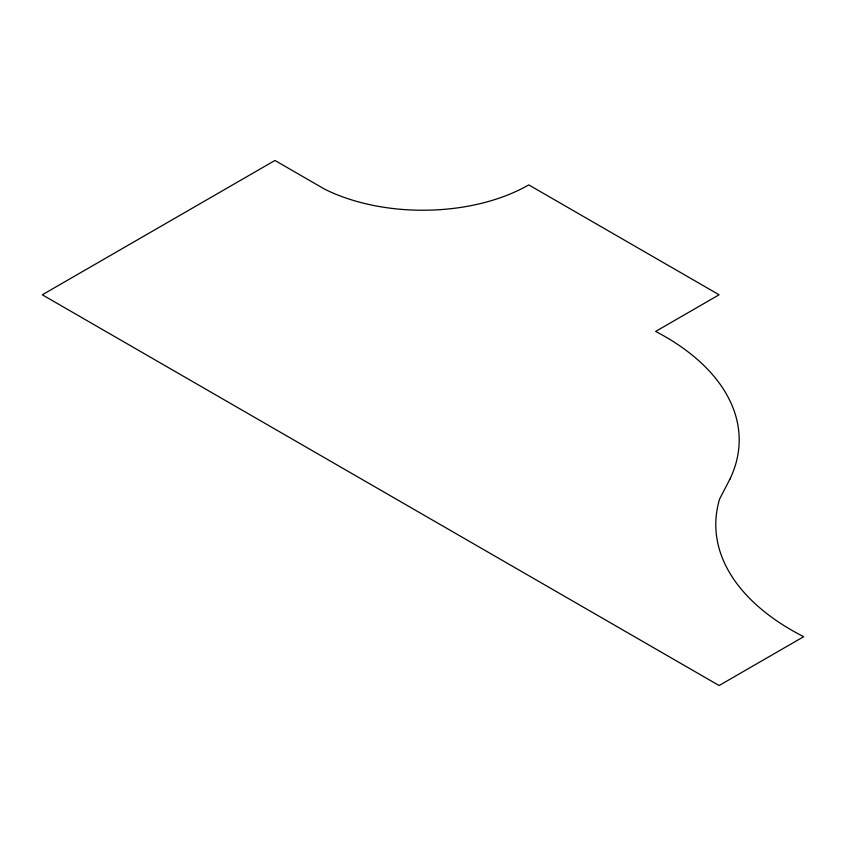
<?xml version="1.0" encoding="UTF-8"?>
<svg xmlns="http://www.w3.org/2000/svg" width="846" height="846" viewBox="0 0 846 846"><rect width="100%" height="100%" fill="white"/><g stroke="black" fill="none" stroke-linecap="round" stroke-linejoin="round"><path stroke-width="1.27" d="M729.876 479.217L719.629 498.971A258.368 149.171 0 0 0 803.7 636.689L719.1 685.535L42.3 294.789L274.95 160.465L324.631 189.155A149.985 86.588 0 0 0 528.75 184.893L719.1 294.789L655.65 331.421A253.24 146.199 0 0 1 729.876 479.217"/></g></svg>
